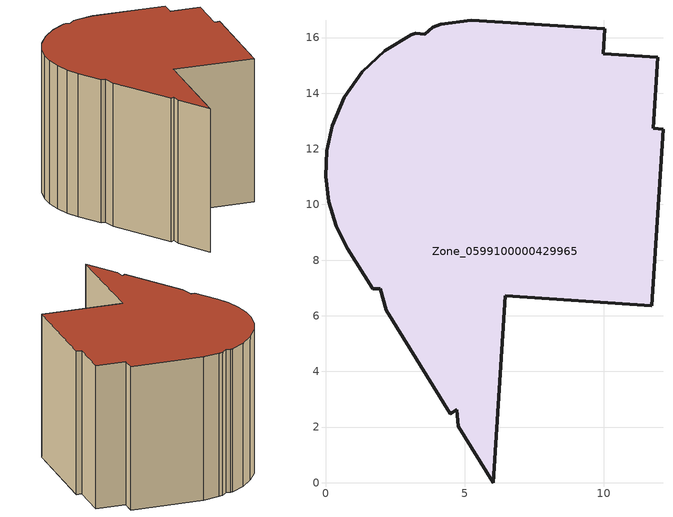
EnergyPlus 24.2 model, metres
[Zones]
Zone_0599100000429965
 floor ground (C_G): 12.13,12.71 11.73,6.35 6.46,6.72 6.04,0 4.77,2.03 4.71,2.62 4.49,2.49 2.18,6.19 1.97,6.97 1.7,6.97 0.79,8.43 0.39,9.21 0.12,10.09 0,11.01 0.04,11.93 0.24,12.83 0.68,13.86 1.32,14.77 2.13,15.53 3.09,16.11 3.24,16.16 3.56,16.11 3.86,16.38 4.14,16.48 5.25,16.62 10.04,16.32 9.98,15.42 11.95,15.3 11.79,12.73 z7.52
 wall outside (C_F): 9.98,15.42 10.04,16.32 5.25,16.62 4.14,16.48 3.86,16.38 3.56,16.11 3.24,16.16 3.09,16.11 2.13,15.53 1.32,14.77 0.68,13.86 0.24,12.83 0.04,11.93 0,11.01 0.12,10.09 0.39,9.21 0.79,8.43 1.7,6.97 1.97,6.97 2.18,6.19 4.49,2.49 4.71,2.62 4.77,2.03 6.04,0 6.46,6.72 11.73,6.35 12.13,12.71 11.79,12.73 11.95,15.3 9.98,15.42 z7.52:17.09
 roof outside (C_R): 6.46,6.72 11.73,6.35 12.13,12.71 11.79,12.73 11.95,15.3 9.98,15.42 10.04,16.32 5.25,16.62 4.14,16.48 3.86,16.38 3.56,16.11 3.24,16.16 3.09,16.11 2.13,15.53 1.32,14.77 0.68,13.86 0.24,12.83 0.04,11.93 0,11.01 0.12,10.09 0.39,9.21 0.79,8.43 1.7,6.97 1.97,6.97 2.18,6.19 4.49,2.49 4.71,2.62 4.77,2.03 6.04,0 z17.09
[BUILDING]
Pand.0599100000429965: North Axis=0; Terrain=City; Loads Convergence Tolerance Value=0.04; Temperature Convergence Tolerance Value=0.4; Solar Distribution=FullExterior; Maximum Number of Warmup Days=25; Minimum Number of Warmup Days=1
[Site:Location]
Rotterdam.The.Hague.AP_ZH_NLD Design_Conditions: Latitude=51.96; Longitude=4.45; Time Zone=1; Elevation=-4.5
[SITE:GROUNDTEMPERATURE:BUILDINGSURFACE]
18, 18, 18, 18, 18, 18, 18, 18, 18, 18, 18, 18
[MATERIAL] Thermal Absorptance=0.9; Solar Absorptance=0.7; Visible Absorptance=0.7
Name | Roughness | Thickness | Conductivity | Density | Specific Heat
G.TC.2006-2014 | MediumSmooth | 0.15 | 0.06 | 540 | 1210
F.TC.2006-2014 | Rough | 0.3 | 0.12 | 1920 | 840
R.TC.2006-2014 | MediumRough | 0.2 | 0.08 | 1500 | 1000
[CONSTRUCTION]
C_G: G.TC.2006-2014
C_F: F.TC.2006-2014
C_R: R.TC.2006-2014
[ZONE]
Zone_0599100000429965: Type=1; Multiplier=1; Ceiling Height=Autocalculate; Volume=Autocalculate; Floor Area=autocalculate; Part of Total Floor Area=Yes
[ZONEINFILTRATION:DESIGNFLOWRATE]
Infil_Zone_0599100000429965: Zone or ZoneList or Space or SpaceList=Zone_0599100000429965; Schedule=AlwaysOn; Design Flow Rate Calculation Method=Flow/Area; Flow Rate per Floor Area=0.0015; Constant Term Coefficient=1; Temperature Term Coefficient=0; Velocity Term Coefficient=0; Velocity Squared Term Coefficient=0
[HVACTEMPLATE:ZONE:IDEALLOADSAIRSYSTEM]
Zone_0599100000429965: Maximum Heating Supply Air Temperature=50; Minimum Cooling Supply Air Temperature=13; Maximum Heating Supply Air Humidity Ratio=0.0156; Minimum Cooling Supply Air Humidity Ratio=0.0077; Heating Limit=NoLimit; Cooling Limit=NoLimit; Dehumidification Control Type=ConstantSensibleHeatRatio; Cooling Sensible Heat Ratio=0.7; Dehumidification Setpoint=60; Humidification Control Type=None; Humidification Setpoint=30; Outdoor Air Method=None; Outdoor Air Flow Rate per Person=0.00944; Outdoor Air Flow Rate per Zone Floor Area=0; Outdoor Air Flow Rate per Zone=0; Demand Controlled Ventilation Type=None; Outdoor Air Economizer Type=NoEconomizer; Heat Recovery Type=None; Sensible Heat Recovery Effectiveness=0.7; Latent Heat Recovery Effectiveness=0.65
[ZONECONTROL:THERMOSTAT]
ThermostatControl_Zone_0599100000429965: Zone or ZoneList=Zone_0599100000429965; Control Type Schedule=DualSetpointControlType; Control 1=Thermostat_Zone_0599100000429965; Temperature Difference Between Cutout And Setpoint=0
[THERMOSTATSETPOINT:DUALSETPOINT]
Thermostat_Zone_0599100000429965: Heating Setpoint Temperature Schedule=HeatingSetpoint_Zone_0599100000429965; Cooling Setpoint Temperature Schedule=CoolingSetpoint_Zone_0599100000429965
[SCHEDULE:COMPACT]
HeatingSetpoint_Zone_0599100000429965: Through: 12/31, For: AllDays, Until: 24:00, 21
CoolingSetpoint_Zone_0599100000429965: Through: 12/31, For: AllDays, Until: 24:00, 24
DualSetpointControlType: Through: 12/31, For: AllDays, Until: 24:00, 4
AlwaysOn: Through: 12/31, For: AllDays, Until: 24:00, 1
